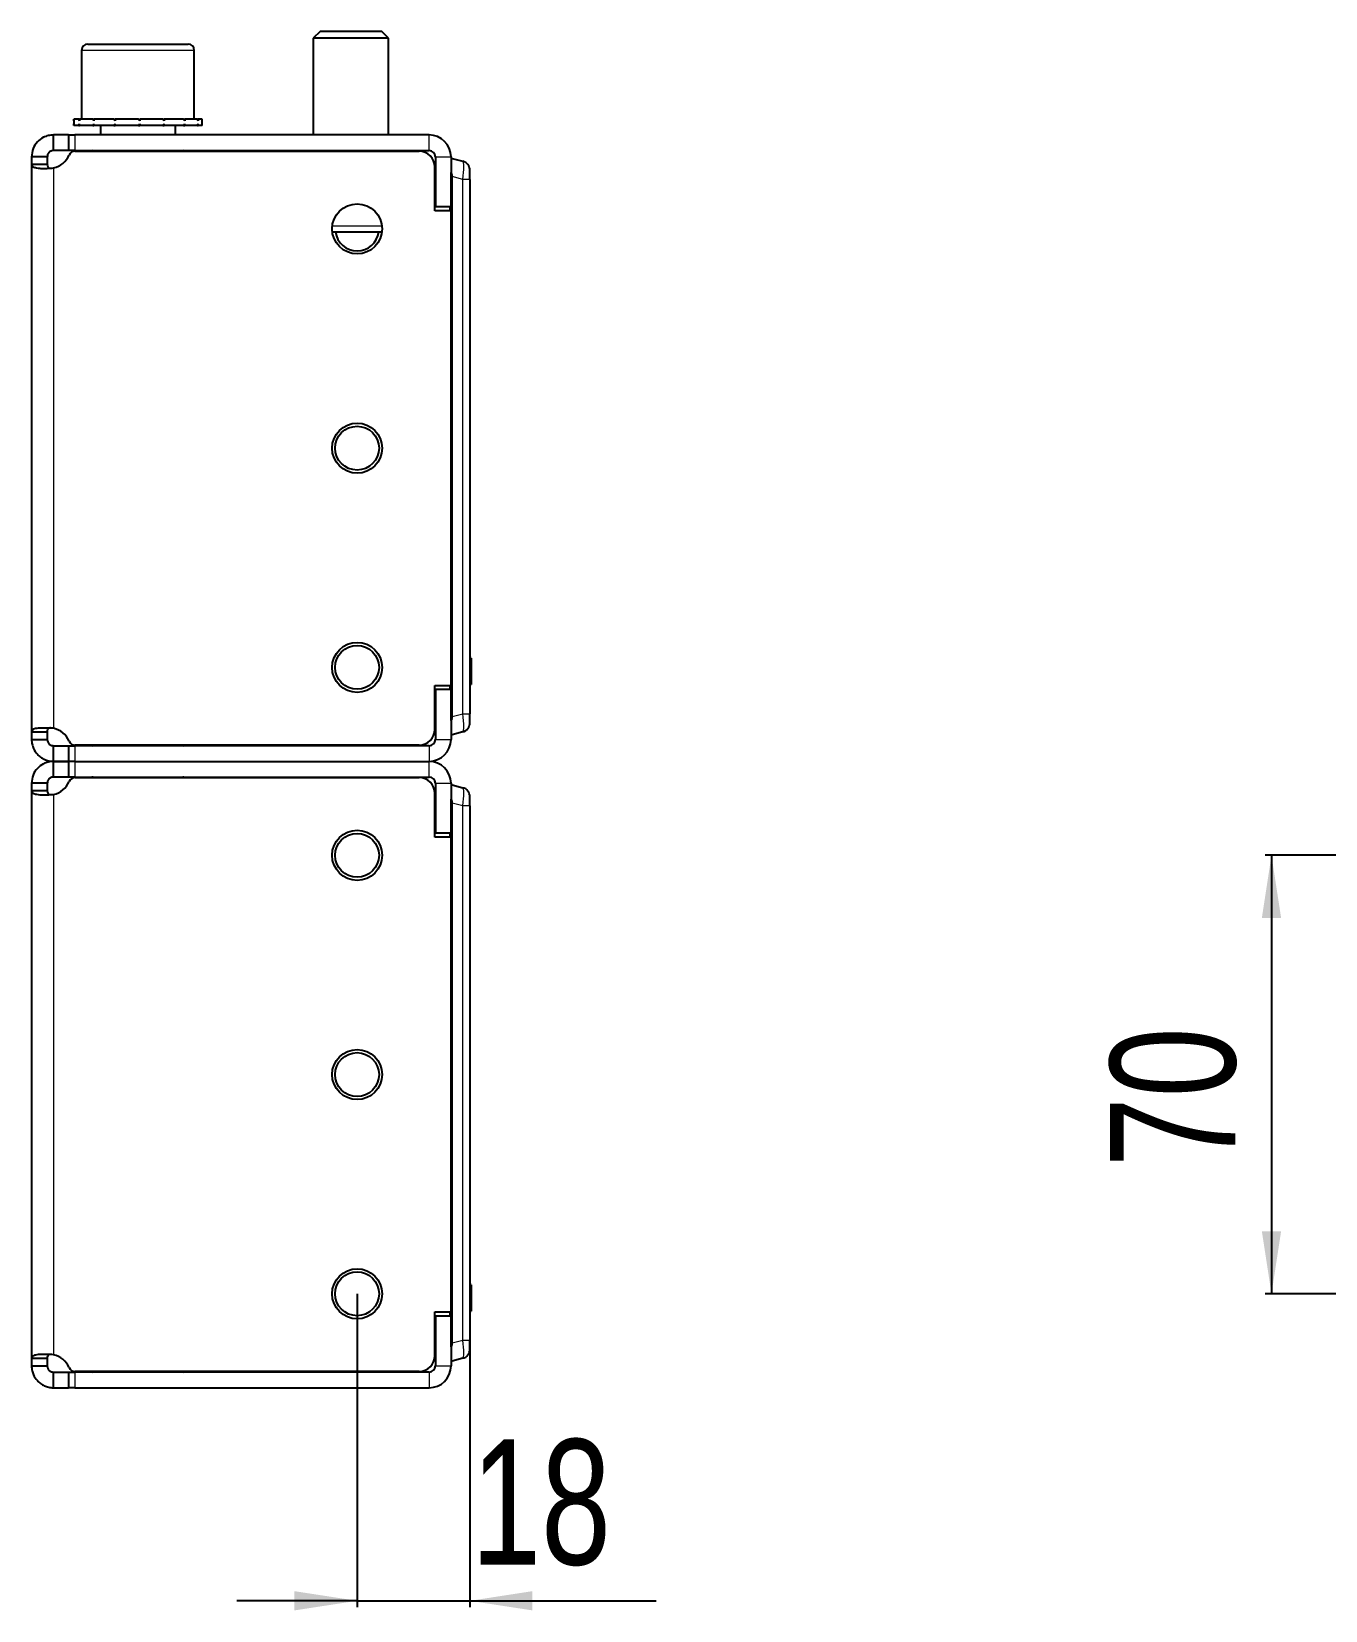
# Model space of a CAD drawing. Header units: millimetres. Extents: x 0 to 2112, y -1008 to 616.
# Drawn here: x 1595.9 to 1802.6, y 253.8 to 505.9 of the extents above; entities that cross this region are included whole.
import ezdxf

# ---------------------------------------------------------------- set-up
doc = ezdxf.new("R2010")
doc.units = ezdxf.units.MM
doc.layers.add('FORMAT', color=7, linetype='Continuous')
doc.styles.add('SLDTEXTSTYLE0', font='TXT', dxfattribs={"width": 0.75})
doc.dimstyles.new('SLDDIMSTYLE0', dxfattribs={"dimtxt": 20, "dimasz": 10, "dimexe": 0, "dimexo": 0.0625, "dimgap": 5, "dimtad": 2, "dimdec": 1, "dimrnd": 1e-09, "dimzin": 12, "dimdsep": 46, "dimtxsty": 'SLDTEXTSTYLE0', "dimsah": 1, "dimcen": 0.09, "dimadec": 0, "dimazin": 3, "dimtfac": 1, "dimtofl": 0, "dimtmove": 0, "dimatfit": 3, "dimfxl": 0, "dimfrac": 2, "dimtolj": 1, "dimtzin": 12, "dimarcsym": 0})
doc.dimstyles.new('SLDDIMSTYLE1', dxfattribs={"dimtxt": 20, "dimasz": 10, "dimexe": 0, "dimexo": 0.0625, "dimgap": 5, "dimtad": 2, "dimdec": 1, "dimrnd": 1e-09, "dimzin": 12, "dimdsep": 46, "dimtxsty": 'SLDTEXTSTYLE0', "dimsah": 1, "dimcen": 0.09, "dimadec": 0, "dimazin": 3, "dimtfac": 1, "dimtmove": 0, "dimatfit": 0, "dimfxl": 0, "dimfrac": 2, "dimtolj": 1, "dimtzin": 12, "dimarcsym": 0})

# ---------------------------------------------------------------- blocks, each defined once
blk = doc.blocks.new('_D_4')
at = {"layer": 'FORMAT'}
for p, q in [((1647.92, 304.38), (1647.92, 254.38)), ((1665.92, 299.63), (1665.92, 254.38)), ((1647.92, 255.38), (1628.69, 255.38)), ((1647.92, 255.38), (1665.92, 255.38)), ((1665.92, 255.38), (1695.7, 255.38))]:
    blk.add_line(p, q, dxfattribs=at)
for points in [[(1647.92, 255.38), (1637.92, 256.92), (1637.92, 253.85)], [(1665.92, 255.38), (1675.92, 253.85), (1675.92, 256.92)]]:
    blk.add_solid(points, dxfattribs=at)
at = {"layer": 'FORMAT', "insert": (1666.15, 281.17), "char_height": 20, "attachment_point": 1, "style": 'SLDTEXTSTYLE0'}
blk.add_mtext('18', dxfattribs=at)
blk = doc.blocks.new('_D_10')
at = {"layer": 'FORMAT'}
for p, q in [((1826.96, 374.39), (1792.96, 374.39)), ((1793.96, 374.39), (1793.96, 304.39)), ((1826.96, 304.39), (1792.96, 304.39))]:
    blk.add_line(p, q, dxfattribs=at)
for points in [[(1793.96, 374.39), (1792.42, 364.39), (1795.5, 364.39)], [(1793.96, 304.39), (1795.5, 314.39), (1792.42, 314.39)]]:
    blk.add_solid(points, dxfattribs=at)
at = {"layer": 'FORMAT', "insert": (1768.18, 324.61), "char_height": 20, "attachment_point": 1, "rotation": 90, "style": 'SLDTEXTSTYLE0'}
blk.add_mtext('70', dxfattribs=at)

msp = doc.modelspace()

# ---------------------------------------------------------------- linework, layer by layer
at = {"color": 7, "linetype": 'Continuous', "lineweight": 25}
for p, q in [((1642, 505.89), (1640.92, 504.82)), ((1640.92, 504.82), (1640.92, 489.39)), ((1652.92, 504.82), (1640.92, 504.82)), ((1651.85, 505.89), (1642, 505.89)), ((1652.92, 504.82), (1651.85, 505.89)), ((1652.92, 489.39), (1652.92, 504.82)), ((1603.92, 502.89), (1603.92, 491.89)), ((1604.92, 503.89), (1620.92, 503.89)), ((1621.92, 491.89), (1621.92, 502.89)), ((1602.67, 491.89), (1602.67, 490.89)), ((1602.67, 491.89), (1602.68, 491.89)), ((1602.68, 491.89), (1602.68, 491.64)), ((1603.48, 491.89), (1602.68, 491.89)), ((1603.48, 491.89), (1603.57, 491.89)), ((1603.57, 491.89), (1603.57, 491.64)), ((1605.71, 491.89), (1603.57, 491.89)), ((1605.71, 491.89), (1605.89, 491.89)), ((1605.89, 491.89), (1605.89, 491.64)), ((1609.05, 491.89), (1605.89, 491.89)), ((1609.05, 491.89), (1609.28, 491.89)), ((1609.28, 491.89), (1609.28, 491.64)), ((1612.98, 491.89), (1609.28, 491.89)), ((1612.98, 491.89), (1613.06, 491.89)), ((1613.19, 491.89), (1613.23, 491.89)), ((1613.23, 491.89), (1613.23, 491.64)), ((1616.9, 491.89), (1613.23, 491.89)), ((1616.9, 491.89), (1617.12, 491.89)), ((1617.12, 491.89), (1617.12, 491.64)), ((1620.21, 491.89), (1617.12, 491.89)), ((1620.21, 491.89), (1620.38, 491.89)), ((1620.38, 491.89), (1620.38, 491.64)), ((1622.41, 491.89), (1620.38, 491.89)), ((1622.41, 491.89), (1622.51, 491.89)), ((1622.51, 491.89), (1622.51, 491.64)), ((1623.17, 491.89), (1622.51, 491.89)), ((1623.17, 490.89), (1623.17, 491.89)), ((1599.42, 486.89), (1599.42, 489.39)), ((1601.83, 489.39), (1599.42, 489.39)), ((1601.83, 489.39), (1601.83, 486.89)), ((1601.83, 489.39), (1602.83, 489.39)), ((1602.67, 490.89), (1602.68, 490.89)), ((1602.68, 490.89), (1602.68, 491.14)), ((1603.48, 490.89), (1602.68, 490.89)), ((1659.42, 489.39), (1602.83, 489.39)), ((1603.48, 490.89), (1603.57, 490.89)), ((1603.57, 490.89), (1603.57, 491.14)), ((1605.71, 490.89), (1603.57, 490.89)), ((1605.71, 490.89), (1605.89, 490.89)), ((1605.89, 490.89), (1605.89, 491.14)), ((1609.05, 490.89), (1605.89, 490.89)), ((1606.92, 490.89), (1606.92, 489.39)), ((1609.05, 490.89), (1609.28, 490.89)), ((1609.28, 490.89), (1609.28, 491.14)), ((1612.98, 490.89), (1609.28, 490.89)), ((1612.98, 490.89), (1613.15, 490.89)), ((1613.15, 490.89), (1613.23, 490.89)), ((1613.23, 490.89), (1613.23, 491.14)), ((1616.9, 490.89), (1613.23, 490.89)), ((1616.9, 490.89), (1617.12, 490.89)), ((1617.12, 490.89), (1617.12, 491.14)), ((1620.21, 490.89), (1617.12, 490.89)), ((1618.92, 489.39), (1618.92, 490.89)), ((1620.21, 490.89), (1620.38, 490.89)), ((1620.38, 490.89), (1620.38, 491.14)), ((1622.41, 490.89), (1620.38, 490.89)), ((1622.41, 490.89), (1622.51, 490.89)), ((1622.51, 490.89), (1622.51, 491.14)), ((1623.17, 490.89), (1622.51, 490.89)), ((1601.83, 486.89), (1599.42, 486.89)), ((1602.83, 486.89), (1601.83, 486.89)), ((1602.83, 486.89), (1659.42, 486.89)), ((1602.85, 486.79), (1657.82, 486.79)), ((1636.67, 486.89), (1636.67, 486.79)), ((1636.97, 486.89), (1636.97, 486.79)), ((1638.65, 486.89), (1638.65, 486.79)), ((1641.6, 486.89), (1641.6, 486.79)), ((1645.36, 486.89), (1645.36, 486.79)), ((1649.35, 486.89), (1649.35, 486.79)), ((1652.98, 486.89), (1652.98, 486.79)), ((1655.68, 486.89), (1655.68, 486.79)), ((1657.05, 486.89), (1657.05, 486.79)), ((1657.17, 486.79), (1657.17, 486.89)), ((1595.92, 485.89), (1595.92, 484.67)), ((1598.42, 485.89), (1595.92, 485.89)), ((1595.92, 484.67), (1595.92, 394.11)), ((1598.42, 484.67), (1595.92, 484.67)), ((1598.42, 485.89), (1598.42, 484.67)), ((1660.32, 477.29), (1660.32, 484.29)), ((1660.42, 485.89), (1660.42, 477.94)), ((1662.92, 485.89), (1662.92, 477.94)), ((1662.92, 485.64), (1663.12, 485.64)), ((1663.12, 485.64), (1664.81, 485.19)), ((1662.92, 395.92), (1662.92, 483.37)), ((1663.12, 396.54), (1663.12, 482.74)), ((1665.92, 482.29), (1665.92, 483.74)), ((1665.92, 482.29), (1665.92, 407.84)), ((1660.32, 478.87), (1660.42, 478.66)), ((1662.92, 477.29), (1660.32, 477.29)), ((1662.92, 477.94), (1660.42, 477.94)), ((1662.92, 477.29), (1662.92, 401.49)), ((1651.89, 473.89), (1643.96, 473.89)), ((1665.92, 407.84), (1665.92, 399.64)), ((1666.12, 405.9), (1665.92, 405.9)), ((1666.12, 405.86), (1665.92, 405.86)), ((1666.12, 405.84), (1665.92, 405.84)), ((1666.12, 405.4), (1666.12, 402.08)), ((1660.32, 401.49), (1662.92, 401.49)), ((1660.32, 394.49), (1660.32, 401.49)), ((1660.42, 400.84), (1660.42, 392.89)), ((1662.92, 400.84), (1660.42, 400.84)), ((1662.92, 400.84), (1662.92, 392.89)), ((1666.12, 401.64), (1665.92, 401.64)), ((1666.12, 401.59), (1665.92, 401.59)), ((1660.32, 400.41), (1660.42, 400.63)), ((1665.92, 399.64), (1665.92, 396.99)), ((1665.92, 395.54), (1665.92, 396.99)), ((1595.92, 394.11), (1598.42, 394.11)), ((1595.92, 394.11), (1595.92, 392.89)), ((1598.42, 394.11), (1598.42, 392.89)), ((1663.12, 393.64), (1662.92, 393.64)), ((1664.81, 394.09), (1663.12, 393.64)), ((1595.92, 392.89), (1598.42, 392.89)), ((1599.42, 389.39), (1599.42, 391.89)), ((1599.42, 391.89), (1601.83, 391.89)), ((1601.83, 391.89), (1601.83, 389.39)), ((1601.83, 391.89), (1602.83, 391.89)), ((1659.42, 391.89), (1602.83, 391.89)), ((1657.82, 391.99), (1602.85, 391.99)), ((1599.42, 389.39), (1601.83, 389.39)), ((1599.42, 386.89), (1599.42, 389.39)), ((1601.83, 389.39), (1599.42, 389.39)), ((1601.83, 389.39), (1601.83, 386.89)), ((1602.83, 389.39), (1601.83, 389.39)), ((1602.83, 389.39), (1659.42, 389.39)), ((1595.92, 385.89), (1595.92, 384.67)), ((1598.42, 385.89), (1595.92, 385.89)), ((1598.42, 385.89), (1598.42, 384.67)), ((1601.83, 386.89), (1599.42, 386.89)), ((1602.83, 386.89), (1601.83, 386.89)), ((1602.83, 386.89), (1659.42, 386.89)), ((1602.85, 386.79), (1657.82, 386.79)), ((1660.42, 385.89), (1660.42, 377.94)), ((1662.92, 385.89), (1662.92, 377.94)), ((1662.92, 385.64), (1663.12, 385.64)), ((1663.12, 385.64), (1664.81, 385.19)), ((1595.92, 384.67), (1595.92, 294.11)), ((1598.42, 384.67), (1595.92, 384.67)), ((1660.32, 377.29), (1660.32, 384.29)), ((1662.92, 295.92), (1662.92, 383.37)), ((1665.92, 382.29), (1665.92, 383.74)), ((1663.12, 296.54), (1663.12, 382.74)), ((1665.92, 382.29), (1665.92, 307.84)), ((1660.32, 378.87), (1660.42, 378.66)), ((1662.92, 377.29), (1660.32, 377.29)), ((1662.92, 377.94), (1660.42, 377.94)), ((1662.92, 377.29), (1662.92, 301.49)), ((1665.92, 307.84), (1665.92, 299.64)), ((1666.12, 305.9), (1665.92, 305.9)), ((1666.12, 305.86), (1665.92, 305.86)), ((1666.12, 305.84), (1665.92, 305.84)), ((1666.12, 305.4), (1666.12, 302.08)), ((1660.32, 301.49), (1662.92, 301.49)), ((1660.32, 294.49), (1660.32, 301.49)), ((1660.32, 300.41), (1660.42, 300.63)), ((1660.42, 300.84), (1660.42, 292.89)), ((1662.92, 300.84), (1660.42, 300.84)), ((1662.92, 300.84), (1662.92, 292.89)), ((1666.12, 301.64), (1665.92, 301.64)), ((1666.12, 301.59), (1665.92, 301.59)), ((1665.92, 299.64), (1665.92, 296.99)), ((1665.92, 295.54), (1665.92, 296.99)), ((1595.92, 294.11), (1598.42, 294.11)), ((1595.92, 294.11), (1595.92, 292.89)), ((1595.92, 292.89), (1598.42, 292.89)), ((1598.42, 294.11), (1598.42, 292.89)), ((1663.12, 293.64), (1662.92, 293.64)), ((1664.81, 294.09), (1663.12, 293.64)), ((1599.42, 289.39), (1599.42, 291.89)), ((1599.42, 291.89), (1601.83, 291.89)), ((1601.83, 291.89), (1601.83, 289.39)), ((1601.83, 291.89), (1602.83, 291.89)), ((1659.42, 291.89), (1602.83, 291.89)), ((1657.82, 291.99), (1602.85, 291.99)), ((1599.42, 289.39), (1601.83, 289.39)), ((1602.83, 289.39), (1601.83, 289.39)), ((1602.83, 289.39), (1659.42, 289.39))]:
    msp.add_line(p, q, dxfattribs=at)
at = {"color": 8, "linetype": 'Continuous', "lineweight": 18}
for p, q in [((1621.92, 502.89), (1603.92, 502.89)), ((1602.83, 489.39), (1602.83, 486.89)), ((1659.42, 486.89), (1659.42, 489.39)), ((1599.42, 484.12), (1599.42, 394.67)), ((1660.42, 485.89), (1662.92, 485.89)), ((1664.81, 482.29), (1663.12, 482.74)), ((1664.81, 396.99), (1664.81, 482.29)), ((1665.92, 482.29), (1664.81, 482.29)), ((1662.73, 477.29), (1662.73, 477.94)), ((1643.96, 474.89), (1651.89, 474.89)), ((1666.12, 405.4), (1665.92, 405.4)), ((1662.73, 400.84), (1662.73, 401.49)), ((1666.12, 402.08), (1665.92, 402.08)), ((1663.12, 396.54), (1664.81, 396.99)), ((1664.81, 396.99), (1665.92, 396.99)), ((1602.83, 391.89), (1602.83, 389.39)), ((1659.42, 391.89), (1659.42, 389.39)), ((1660.42, 392.89), (1662.92, 392.89)), ((1602.83, 389.39), (1602.83, 386.89)), ((1659.42, 386.89), (1659.42, 389.39)), ((1660.42, 385.89), (1662.92, 385.89)), ((1599.42, 384.12), (1599.42, 294.67)), ((1664.81, 382.29), (1663.12, 382.74)), ((1664.81, 296.99), (1664.81, 382.29)), ((1665.92, 382.29), (1664.81, 382.29)), ((1662.73, 377.29), (1662.73, 377.94)), ((1666.12, 305.4), (1665.92, 305.4)), ((1662.73, 300.84), (1662.73, 301.49)), ((1666.12, 302.08), (1665.92, 302.08)), ((1663.12, 296.54), (1664.81, 296.99)), ((1664.81, 296.99), (1665.92, 296.99)), ((1660.42, 292.89), (1662.92, 292.89)), ((1602.83, 291.89), (1602.83, 289.39)), ((1659.42, 291.89), (1659.42, 289.39))]:
    msp.add_line(p, q, dxfattribs=at)
at = {"color": 7, "linetype": 'Continuous', "lineweight": 25}
for centre, radius in [((1647.92, 474.39), 4), ((1647.92, 439.39), 4), ((1647.92, 439.39), 3.5), ((1647.92, 404.39), 4), ((1647.92, 404.39), 3.5), ((1647.92, 374.39), 4), ((1647.92, 374.39), 3.5), ((1647.92, 339.39), 4), ((1647.92, 339.39), 3.5), ((1647.92, 304.39), 4), ((1647.92, 304.39), 3.5)]:
    msp.add_circle(centre, radius, dxfattribs=at)
for centre, radius, start, end in [((1604.92, 502.89), 1, 90, 180), ((1620.92, 502.89), 1, 0, 90), ((1659.42, 485.89), 3.5, 360, 90), ((1602.85, 485.79), 1, 90, 157.1146), ((1605.57, 486.54), 0.35, 45.5847, 90), ((1620.27, 486.54), 0.35, 90, 134.4153), ((1657.82, 484.29), 2.5, 360, 90), ((1659.42, 485.89), 1, 360, 90), ((1598.7, 487.54), 3.5, 281.8948, 337.1146), ((1664.42, 483.74), 1.5, 0, 75), ((1647.92, 474.39), 3.5, 188.2132, 351.7868), ((1598.7, 391.24), 3.5, 22.8854, 78.1052), ((1657.82, 394.49), 2.5, 270, 0), ((1664.42, 395.54), 1.5, 285, 0), ((1602.85, 392.99), 1, 202.8854, 270), ((1605.57, 392.24), 0.35, 270, 314.4153), ((1620.27, 392.24), 0.35, 225.5847, 270), ((1659.42, 392.89), 3.5, 270, 0), ((1659.42, 392.89), 1, 270, 0), ((1659.42, 385.89), 3.5, 360, 90), ((1598.7, 387.54), 3.5, 281.8948, 337.1146), ((1602.85, 385.79), 1, 90, 157.1146), ((1605.57, 386.54), 0.35, 45.5847, 90), ((1620.27, 386.54), 0.35, 90, 134.4153), ((1657.82, 384.29), 2.5, 360, 90), ((1659.42, 385.89), 1, 360, 90), ((1664.42, 383.74), 1.5, 0, 75), ((1664.42, 295.54), 1.5, 285, 0), ((1598.7, 291.24), 3.5, 22.8854, 78.1052), ((1602.85, 292.99), 1, 202.8854, 270), ((1657.82, 294.49), 2.5, 270, 0), ((1659.42, 292.89), 3.5, 270, 0), ((1659.42, 292.89), 1, 270, 0), ((1605.57, 292.24), 0.35, 270, 314.4153), ((1620.27, 292.24), 0.35, 225.5847, 270)]:
    msp.add_arc(centre, radius, start, end, dxfattribs=at)
at = {"color": 8, "linetype": 'Continuous', "lineweight": 18}
for centre, major_axis, start_param, end_param in [((1664.42, 482.19), (0.38, 3), 4.762686, 6.266445), ((1664.42, 397.1), (-0.38, 3), 3.158333, 4.662092), ((1664.42, 382.19), (0.38, 3), 4.762686, 6.266445), ((1664.42, 297.1), (-0.38, 3), 3.158333, 4.662092)]:
    msp.add_ellipse(centre, major_axis=major_axis, ratio=0.123038, start_param=start_param, end_param=end_param, dxfattribs=at)
at = {"color": 7, "linetype": 'Continuous', "lineweight": 25}
for centre, major_axis, start_param, end_param in [((1651.53, 485.64), (11.57, -3.1), 0.067037, 0.253072), ((1651.53, 393.64), (11.57, 3.1), 6.030113, 6.216148), ((1651.53, 385.64), (11.57, -3.1), 0.067037, 0.253072), ((1651.53, 293.64), (11.57, 3.1), 6.030113, 6.216148)]:
    msp.add_ellipse(centre, major_axis=major_axis, ratio=0.250563, start_param=start_param, end_param=end_param, dxfattribs=at)
for points, knots in [([(1602.68, 491.64), (1602.68, 491.68), (1602.68, 491.75), (1602.68, 491.83), (1602.68, 491.87), (1602.67, 491.89)], [0, 0, 0, 0, 0.499981, 0.749988, 1, 1, 1, 1]), ([(1603.57, 491.64), (1603.56, 491.68), (1603.53, 491.75), (1603.5, 491.83), (1603.48, 491.87), (1603.48, 491.89)], [0, 0, 0, 0, 0.499981, 0.749988, 1, 1, 1, 1]), ([(1605.89, 491.64), (1605.86, 491.68), (1605.82, 491.75), (1605.76, 491.83), (1605.73, 491.87), (1605.71, 491.89)], [0, 0, 0, 0, 0.4999808, 0.7499881, 1, 1, 1, 1]), ([(1609.28, 491.64), (1609.24, 491.68), (1609.19, 491.75), (1609.11, 491.83), (1609.07, 491.87), (1609.05, 491.89)], [0, 0, 0, 0, 0.499981, 0.749988, 1, 1, 1, 1]), ([(1613.23, 491.64), (1613.18, 491.68), (1613.12, 491.75), (1613.04, 491.83), (1613, 491.87), (1612.98, 491.89)], [0, 0, 0, 0, 0.499981, 0.749988, 1, 1, 1, 1]), ([(1613.23, 491.64), (1613.21, 491.71), (1613.19, 491.84), (1613.16, 491.88), (1613.15, 491.89)], [0, 0, 0, 0, 0.561794, 1, 1, 1, 1]), ([(1617.12, 491.64), (1617.09, 491.68), (1617.03, 491.75), (1616.95, 491.83), (1616.91, 491.87), (1616.9, 491.89)], [0, 0, 0, 0, 0.499981, 0.749988, 1, 1, 1, 1]), ([(1620.38, 491.64), (1620.35, 491.68), (1620.31, 491.75), (1620.25, 491.83), (1620.22, 491.87), (1620.21, 491.89)], [0, 0, 0, 0, 0.499981, 0.749988, 1, 1, 1, 1]), ([(1622.51, 491.64), (1622.49, 491.68), (1622.47, 491.75), (1622.44, 491.83), (1622.42, 491.87), (1622.41, 491.89)], [0, 0, 0, 0, 0.499981, 0.749988, 1, 1, 1, 1]), ([(1599.42, 489.39), (1599.13, 489.37), (1598.58, 489.33), (1597.68, 488.98), (1596.79, 488.31), (1596.07, 487.2), (1595.97, 486.34), (1595.92, 485.89)], [0, 0, 0, 0, 0.16069, 0.301312, 0.521951, 0.753573, 1, 1, 1, 1]), ([(1602.67, 490.89), (1602.68, 490.91), (1602.68, 490.95), (1602.68, 491.04), (1602.68, 491.1), (1602.68, 491.14)], [0, 0, 0, 0, 0.25014, 0.50028, 1, 1, 1, 1]), ([(1603.48, 490.89), (1603.48, 490.91), (1603.5, 490.95), (1603.53, 491.04), (1603.56, 491.1), (1603.57, 491.14)], [0, 0, 0, 0, 0.25014, 0.50028, 1, 1, 1, 1]), ([(1605.71, 490.89), (1605.73, 490.91), (1605.76, 490.95), (1605.82, 491.04), (1605.86, 491.1), (1605.89, 491.14)], [0, 0, 0, 0, 0.25014, 0.50028, 1, 1, 1, 1]), ([(1609.05, 490.89), (1609.07, 490.91), (1609.11, 490.95), (1609.19, 491.04), (1609.24, 491.1), (1609.28, 491.14)], [0, 0, 0, 0, 0.25014, 0.50028, 1, 1, 1, 1]), ([(1612.98, 490.89), (1613, 490.91), (1613.04, 490.95), (1613.12, 491.04), (1613.18, 491.1), (1613.23, 491.14)], [0, 0, 0, 0, 0.25014, 0.50028, 1, 1, 1, 1]), ([(1613.23, 491.14), (1613.21, 491.07), (1613.19, 490.94), (1613.16, 490.91), (1613.15, 490.89)], [0, 0, 0, 0, 0.561794, 1, 1, 1, 1]), ([(1616.9, 490.89), (1616.91, 490.91), (1616.95, 490.95), (1617.03, 491.04), (1617.09, 491.1), (1617.12, 491.14)], [0, 0, 0, 0, 0.2501401, 0.5002802, 1, 1, 1, 1]), ([(1620.21, 490.89), (1620.22, 490.91), (1620.25, 490.95), (1620.31, 491.04), (1620.35, 491.1), (1620.38, 491.14)], [0, 0, 0, 0, 0.25014, 0.50028, 1, 1, 1, 1]), ([(1622.41, 490.89), (1622.42, 490.91), (1622.44, 490.95), (1622.47, 491.04), (1622.49, 491.1), (1622.51, 491.14)], [0, 0, 0, 0, 0.25014, 0.50028, 1, 1, 1, 1]), ([(1599.42, 486.89), (1599.34, 486.89), (1599.19, 486.87), (1598.98, 486.79), (1598.81, 486.69), (1598.68, 486.57), (1598.57, 486.43), (1598.45, 486.19), (1598.44, 486.01), (1598.42, 485.89)], [0, 0, 0, 0, 0.156786, 0.290809, 0.403501, 0.497298, 0.607133, 0.726181, 1, 1, 1, 1]), ([(1636.93, 486.79), (1636.93, 486.8), (1636.92, 486.84), (1636.92, 486.87), (1636.91, 486.89)], [0, 0, 0, 0, 0.374848, 1, 1, 1, 1]), ([(1638.57, 486.79), (1638.56, 486.8), (1638.54, 486.84), (1638.52, 486.87), (1638.51, 486.89)], [0, 0, 0, 0, 0.374848, 1, 1, 1, 1]), ([(1641.47, 486.79), (1641.46, 486.8), (1641.43, 486.84), (1641.41, 486.87), (1641.39, 486.89)], [0, 0, 0, 0, 0.374848, 1, 1, 1, 1]), ([(1645.21, 486.79), (1645.2, 486.8), (1645.17, 486.84), (1645.13, 486.87), (1645.11, 486.89)], [0, 0, 0, 0, 0.374848, 1, 1, 1, 1]), ([(1649.21, 486.79), (1649.2, 486.8), (1649.16, 486.84), (1649.13, 486.87), (1649.11, 486.89)], [0, 0, 0, 0, 0.374848, 1, 1, 1, 1]), ([(1652.86, 486.79), (1652.85, 486.8), (1652.82, 486.84), (1652.79, 486.87), (1652.78, 486.89)], [0, 0, 0, 0, 0.374848, 1, 1, 1, 1]), ([(1655.61, 486.79), (1655.6, 486.8), (1655.58, 486.84), (1655.56, 486.87), (1655.55, 486.89)], [0, 0, 0, 0, 0.374848, 1, 1, 1, 1]), ([(1657.03, 486.79), (1657.03, 486.8), (1657.02, 486.84), (1657.02, 486.87), (1657.01, 486.89)], [0, 0, 0, 0, 0.374848, 1, 1, 1, 1]), ([(1595.92, 484.67), (1595.98, 484.54), (1596.06, 484.33), (1596.63, 484.13), (1597.23, 484.06), (1597.87, 484.04), (1598.61, 484.06), (1599.15, 484.1), (1599.42, 484.12)], [0, 0, 0, 0, 0.254149, 0.448213, 0.574908, 0.708872, 0.850468, 1, 1, 1, 1]), ([(1598.42, 484.67), (1598.44, 484.55), (1598.46, 484.35), (1598.61, 484.14), (1598.74, 484.09), (1598.79, 484.08)], [0, 0, 0, 0, 0.488232, 0.819706, 1, 1, 1, 1]), ([(1666.12, 405.84), (1666.12, 405.83), (1666.12, 405.82), (1666.12, 405.7), (1666.12, 405.56), (1666.12, 405.45), (1666.12, 405.4)], [0, 0, 0, 0, 0.2813032, 0.555629, 0.7738783, 1, 1, 1, 1]), ([(1666.12, 402.08), (1666.12, 402.01), (1666.12, 401.89), (1666.12, 401.74), (1666.12, 401.65), (1666.12, 401.64), (1666.12, 401.64)], [0, 0, 0, 0, 0.285197, 0.560428, 0.777044, 1, 1, 1, 1]), ([(1599.42, 394.67), (1599.11, 394.68), (1598.52, 394.71), (1597.57, 394.72), (1596.71, 394.68), (1596.05, 394.47), (1595.97, 394.23), (1595.92, 394.11)], [0, 0, 0, 0, 0.17084, 0.319217, 0.548103, 0.767822, 1, 1, 1, 1]), ([(1598.95, 394.72), (1598.95, 394.72), (1598.88, 394.72), (1598.78, 394.71), (1598.65, 394.66), (1598.55, 394.57), (1598.45, 394.4), (1598.43, 394.23), (1598.42, 394.11)], [0, 0, 0, 0, 0.010499, 0.167595, 0.301027, 0.450649, 0.615637, 1, 1, 1, 1]), ([(1595.92, 392.89), (1595.94, 392.63), (1595.97, 392.14), (1596.26, 391.32), (1596.72, 390.61), (1597.35, 390.05), (1597.96, 389.69), (1598.67, 389.44), (1599.17, 389.41), (1599.42, 389.39)], [0, 0, 0, 0, 0.144067, 0.271276, 0.474907, 0.597997, 0.726338, 0.860245, 1, 1, 1, 1]), ([(1598.42, 392.89), (1598.44, 392.75), (1598.46, 392.56), (1598.59, 392.34), (1598.69, 392.2), (1598.83, 392.08), (1599.01, 391.97), (1599.21, 391.9), (1599.35, 391.9), (1599.42, 391.89)], [0, 0, 0, 0, 0.294103, 0.406373, 0.497014, 0.611853, 0.731691, 0.860101, 1, 1, 1, 1]), ([(1599.42, 389.39), (1599.13, 389.37), (1598.58, 389.33), (1597.68, 388.98), (1596.79, 388.31), (1596.07, 387.2), (1595.97, 386.34), (1595.92, 385.89)], [0, 0, 0, 0, 0.16069, 0.301312, 0.521951, 0.753573, 1, 1, 1, 1]), ([(1599.42, 386.89), (1599.34, 386.89), (1599.19, 386.87), (1598.98, 386.79), (1598.81, 386.69), (1598.68, 386.57), (1598.57, 386.43), (1598.45, 386.19), (1598.44, 386.01), (1598.42, 385.89)], [0, 0, 0, 0, 0.156786, 0.290809, 0.403501, 0.497298, 0.607133, 0.726181, 1, 1, 1, 1]), ([(1595.92, 384.67), (1595.98, 384.54), (1596.06, 384.33), (1596.63, 384.13), (1597.23, 384.06), (1597.87, 384.04), (1598.61, 384.06), (1599.15, 384.1), (1599.42, 384.12)], [0, 0, 0, 0, 0.254149, 0.448213, 0.574908, 0.708872, 0.850468, 1, 1, 1, 1]), ([(1598.42, 384.67), (1598.44, 384.55), (1598.46, 384.35), (1598.61, 384.14), (1598.74, 384.09), (1598.79, 384.08)], [0, 0, 0, 0, 0.488232, 0.819706, 1, 1, 1, 1]), ([(1666.12, 305.84), (1666.12, 305.83), (1666.12, 305.82), (1666.12, 305.7), (1666.12, 305.56), (1666.12, 305.45), (1666.12, 305.4)], [0, 0, 0, 0, 0.2813032, 0.555629, 0.7738783, 1, 1, 1, 1]), ([(1666.12, 302.08), (1666.12, 302.01), (1666.12, 301.89), (1666.12, 301.74), (1666.12, 301.65), (1666.12, 301.64), (1666.12, 301.64)], [0, 0, 0, 0, 0.285197, 0.560428, 0.777044, 1, 1, 1, 1]), ([(1599.42, 294.67), (1599.11, 294.68), (1598.52, 294.71), (1597.57, 294.72), (1596.71, 294.68), (1596.05, 294.47), (1595.97, 294.23), (1595.92, 294.11)], [0, 0, 0, 0, 0.17084, 0.319217, 0.548103, 0.767822, 1, 1, 1, 1]), ([(1595.92, 292.89), (1595.94, 292.63), (1595.97, 292.14), (1596.26, 291.32), (1596.72, 290.61), (1597.35, 290.05), (1597.96, 289.69), (1598.67, 289.44), (1599.17, 289.41), (1599.42, 289.39)], [0, 0, 0, 0, 0.144067, 0.271276, 0.474907, 0.597997, 0.726338, 0.860245, 1, 1, 1, 1]), ([(1598.95, 294.72), (1598.95, 294.72), (1598.88, 294.72), (1598.78, 294.71), (1598.65, 294.66), (1598.55, 294.57), (1598.45, 294.4), (1598.43, 294.23), (1598.42, 294.11)], [0, 0, 0, 0, 0.010499, 0.167595, 0.301027, 0.450649, 0.615637, 1, 1, 1, 1]), ([(1598.42, 292.89), (1598.44, 292.75), (1598.46, 292.56), (1598.59, 292.34), (1598.69, 292.2), (1598.83, 292.08), (1599.01, 291.97), (1599.21, 291.9), (1599.35, 291.9), (1599.42, 291.89)], [0, 0, 0, 0, 0.294103, 0.406373, 0.497014, 0.611853, 0.731691, 0.860101, 1, 1, 1, 1])]:
    msp.add_open_spline(points, degree=3, knots=knots, dxfattribs=at)

# ---------------------------------------------------------------- dimensions: what is measured, and where the dimension line sits
at = {"layer": 'FORMAT'}
dim = msp.add_linear_dim(base=(1793.96, 304.39), p1=(1826.97, 374.39), p2=(1826.97, 304.39), angle=90, dimstyle='SLDDIMSTYLE0', dxfattribs=at)
dim.commit()
dim.dimension.update_dxf_attribs({"geometry": '_D_10', "text_midpoint": (1793.96, 339.39), "dimtype": 160})
dim = msp.add_linear_dim(base=(1665.92, 255.38), p1=(1647.92, 304.39), p2=(1665.92, 299.64), dimstyle='SLDDIMSTYLE1', dxfattribs=at)
dim.commit()
dim.dimension.update_dxf_attribs({"geometry": '_D_4', "text_midpoint": (1680.92, 255.38), "dimtype": 160})

doc.saveas('drawing.dxf')
